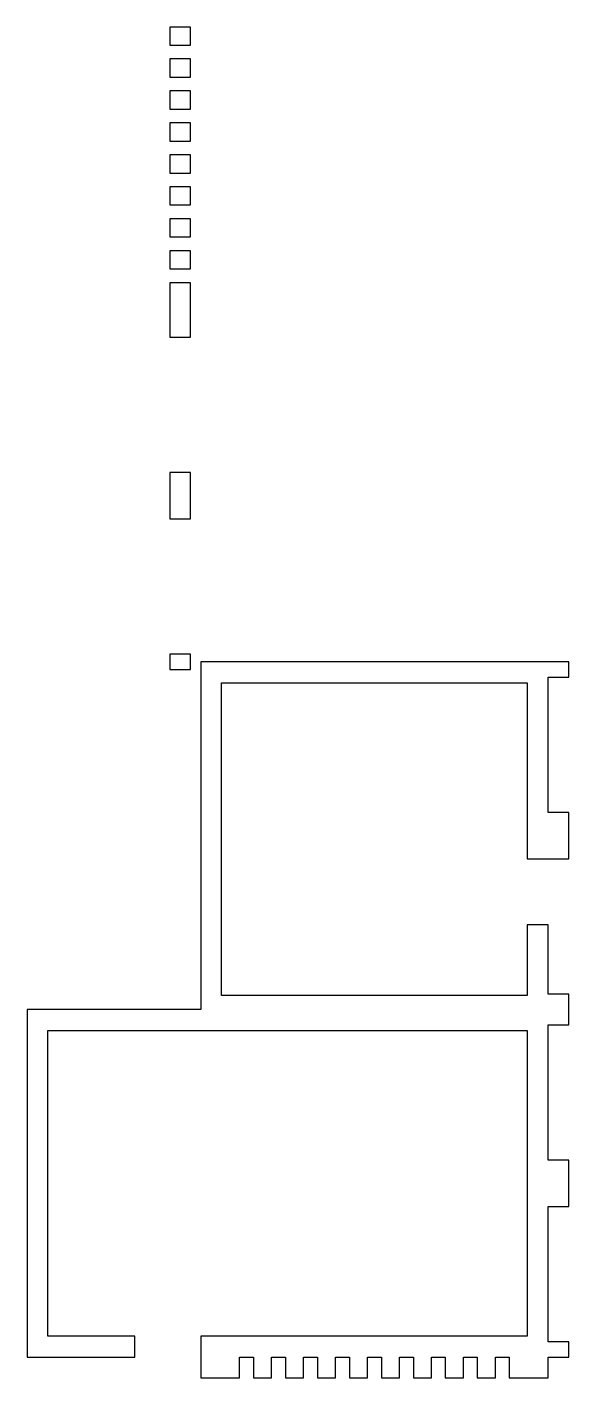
# Model space of a CAD drawing. Header units: metres. Extents: x 5.1 to 12.9, y 2.2 to 21.6.
import ezdxf

# ---------------------------------------------------------------- set-up
doc = ezdxf.new("R2010")
doc.units = ezdxf.units.M
doc.layers.add('Wire_int', color=96, linetype='Continuous', true_color=0x007f00)

msp = doc.modelspace()

# ---------------------------------------------------------------- linework, layer by layer
at = {"layer": 'Wire_int'}
for points in [[(7.2, 21.372), (7.5, 21.372), (7.5, 21.632), (7.2, 21.632)], [(7.5, 21.172), (7.2, 21.172), (7.2, 20.912), (7.5, 20.912)], [(7.2, 20.452), (7.5, 20.452), (7.5, 20.712), (7.2, 20.712)], [(7.2, 19.992), (7.5, 19.992), (7.5, 20.252), (7.2, 20.252)], [(7.2, 19.532), (7.5, 19.532), (7.5, 19.792), (7.2, 19.792)], [(7.2, 19.332), (7.2, 19.072), (7.5, 19.072), (7.5, 19.332)], [(7.2, 18.612), (7.5, 18.612), (7.5, 18.872), (7.2, 18.872)], [(7.2, 18.152), (7.5, 18.152), (7.5, 18.412), (7.2, 18.412)], [(7.2, 17.171), (7.5, 17.171), (7.5, 17.392), (7.5, 17.952), (7.2, 17.952), (7.2, 17.392)], [(7.2, 15.225), (7.2, 14.559), (7.5, 14.559), (7.5, 15.225)], [(7.646, 12.5), (7.646, 7.5), (5.146, 7.5), (5.146, 2.5), (6.696, 2.5), (6.696, 2.8), (5.446, 2.8), (5.446, 7.2), (12.346, 7.2), (12.346, 2.8), (7.646, 2.8), (7.646, 2.2), (8.206, 2.2), (8.206, 2.5), (8.406, 2.5), (8.406, 2.2), (8.666, 2.2), (8.666, 2.5), (8.866, 2.5), (8.866, 2.2), (9.126, 2.2), (9.126, 2.5), (9.326, 2.5), (9.326, 2.2), (9.586, 2.2), (9.586, 2.5), (9.786, 2.5), (9.786, 2.2), (10.046, 2.2), (10.046, 2.5), (10.246, 2.5), (10.246, 2.2), (10.506, 2.2), (10.506, 2.5), (10.706, 2.5), (10.706, 2.2), (10.966, 2.2), (10.966, 2.5), (11.166, 2.5), (11.166, 2.2), (11.426, 2.2), (11.426, 2.5), (11.626, 2.5), (11.626, 2.2), (11.886, 2.2), (11.886, 2.5), (12.086, 2.5), (12.086, 2.2), (12.646, 2.2), (12.646, 2.5), (12.946, 2.5), (12.946, 2.721), (12.646, 2.721), (12.646, 4.668), (12.946, 4.668), (12.946, 5.333), (12.646, 5.333), (12.646, 7.279), (12.946, 7.279), (12.946, 7.5), (12.946, 7.721), (12.646, 7.721), (12.646, 8.718), (12.346, 8.718), (12.346, 7.7), (7.946, 7.7), (7.946, 12.2), (12.346, 12.2), (12.346, 9.668), (12.946, 9.668), (12.946, 10.333), (12.646, 10.333), (12.646, 12.279), (12.946, 12.279), (12.946, 12.5), (12.646, 12.5)], [(7.2, 12.392), (7.5, 12.392), (7.5, 12.613), (7.2, 12.613)]]:
    msp.add_lwpolyline(points, close=True, dxfattribs=at)

doc.saveas('drawing.dxf')
